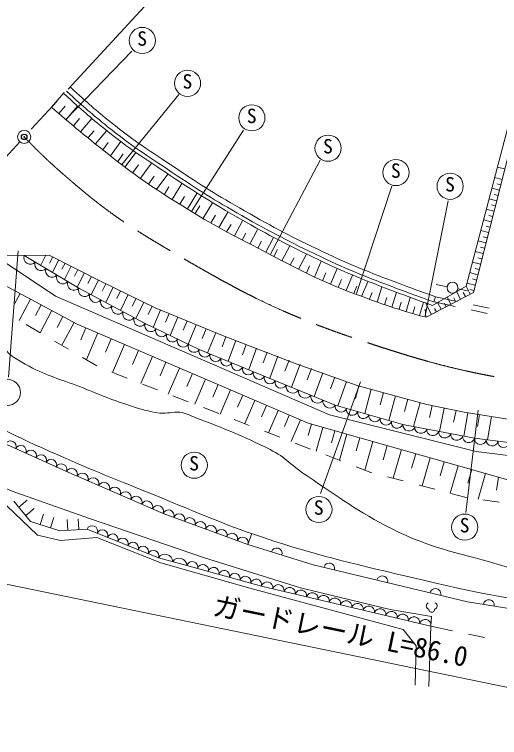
# Model space of a CAD drawing. Units: millimetres, scale not verified. Extents: x 40000 to 680000, y 20000 to 380000.
# Drawn here: x 78508 to 122916, y 262863 to 329118 of the extents above; entities that cross this region are included whole.
import ezdxf
from ezdxf.enums import TextEntityAlignment as Align

# ---------------------------------------------------------------- set-up
doc = ezdxf.new("R2010")
doc.units = ezdxf.units.MM
doc.header["$LTSCALE"] = 1000
doc.header["$PDMODE"] = 32
doc.header["$PDSIZE"] = 500
doc.linetypes.add('CHAIN', pattern=[18.5, 12, -1.5, 3.5, -1.5])
for name, color, linetype, lineweight in [('M-BGD', 7, 'Continuous', 13), ('M-BMK', 2, 'CHAIN', 13), ('M-BMK-SRVR', 3, 'Continuous', 13), ('M-STR-HTXT', 7, 'Continuous', 13)]:
    doc.layers.add(name, color=color, linetype=linetype, lineweight=lineweight)
doc.layers.add('M-OTRS', color=6, linetype='Continuous')
doc.styles.add('ＭＳ ゴシック', font='')
doc.styles.get('ＭＳ ゴシック').set_extended_font_data('MS Gothic')

msp = doc.modelspace()

# ---------------------------------------------------------------- linework, layer by layer
at = {"layer": 'M-BGD'}
for p, q in [((83234, 319534), (89245, 325750)), ((119848, 304216), (124712, 322762)), ((120525, 303646), (125359, 322719)), ((81906, 320616), (83056, 321970)), ((88333, 315380), (93553, 321770)), ((82574, 320049), (83141, 320717)), ((83242, 319482), (84291, 320717)), ((83899, 318923), (84458, 319581)), ((84557, 318365), (85593, 319584)), ((85235, 317806), (85795, 318466)), ((85920, 317255), (86954, 318473)), ((94751, 311139), (99478, 318501)), ((86600, 316711), (87095, 317380)), ((87285, 316166), (88247, 317468)), ((87963, 315652), (88469, 316336)), ((88648, 315146), (89628, 316473)), ((90044, 314115), (91067, 315500)), ((101959, 307163), (106502, 315757)), ((89346, 314630), (89862, 315329)), ((123393, 314964), (122712, 315137)), ((90766, 313582), (91298, 314303)), ((91487, 313049), (92552, 314492)), ((123148, 313995), (122459, 314169)), ((92940, 312156), (93820, 313618)), ((123025, 313510), (122680, 313597)), ((92209, 312596), (92649, 313327)), ((109834, 303555), (113051, 313374)), ((122902, 313025), (122205, 313202)), ((93647, 311730), (94072, 312437)), ((94354, 311305), (95205, 312719)), ((122656, 312056), (121951, 312235)), ((122779, 312541), (122431, 312629)), ((95063, 310878), (95491, 311587)), ((95773, 310450), (96627, 311870)), ((116115, 301515), (118208, 312047)), ((122533, 311571), (122181, 311661)), ((97205, 309607), (98054, 311017)), ((122410, 311087), (121697, 311267)), ((96485, 310022), (96914, 310734)), ((98661, 308820), (99399, 310214)), ((122165, 310117), (121444, 310300)), ((122288, 310602), (121931, 310692)), ((97933, 309208), (98335, 309876)), ((122042, 309633), (121681, 309724)), ((99364, 308451), (99696, 309079)), ((100068, 308085), (100769, 309409)), ((121919, 309148), (121190, 309333)), ((121796, 308663), (121432, 308756)), ((100789, 307706), (101127, 308346)), ((101509, 307326), (102228, 308685)), ((121673, 308179), (120936, 308365)), ((78856, 307465), (77952, 295879)), ((102248, 306936), (102596, 307593)), ((102988, 306547), (103716, 307924)), ((121551, 307694), (121182, 307787)), ((77503, 307021), (81682, 307074)), ((81380, 307071), (80908, 306145)), ((81682, 307074), (86438, 304648)), ((82008, 306908), (81720, 306344)), ((103749, 306153), (104103, 306820)), ((104514, 305765), (105254, 307163)), ((121428, 307209), (120683, 307398)), ((121305, 306725), (120932, 306819)), ((77208, 306693), (82257, 303297)), ((82572, 306620), (81997, 305492)), ((83136, 306332), (82849, 305768)), ((105982, 305055), (106590, 306522)), ((121182, 306240), (120429, 306431)), ((83701, 306044), (83085, 304838)), ((84304, 305737), (83996, 305134)), ((105241, 305407), (105521, 306083)), ((106707, 304724), (107005, 305443)), ((107436, 304405), (108037, 305854)), ((120936, 305270), (120175, 305463)), ((121059, 305755), (120683, 305851)), ((75889, 305228), (84245, 300745)), ((84907, 305429), (84249, 304140)), ((85551, 305100), (85222, 304456)), ((108150, 304107), (108446, 304820)), ((108867, 303819), (109456, 305238)), ((120813, 304786), (120433, 304882)), ((86196, 304771), (85521, 303449)), ((86438, 304648), (91381, 302249)), ((86861, 304443), (86537, 303775)), ((87529, 304118), (86857, 302733)), ((109577, 303546), (109857, 304221)), ((110290, 303280), (110851, 304632)), ((111711, 302762), (112129, 304164)), ((116782, 302465), (119848, 304216)), ((118120, 304168), (117129, 304371)), ((120238, 303495), (119852, 304230)), ((120691, 304301), (119921, 304496)), ((79031, 303542), (78523, 302596)), ((88222, 303782), (87886, 303090)), ((111004, 303018), (111262, 303638)), ((113069, 302298), (113478, 303669)), ((116187, 301368), (120525, 303646)), ((119352, 303030), (118988, 303725)), ((119102, 303980), (119990, 303797)), ((119795, 303263), (119602, 303630)), ((120568, 303816), (120183, 303914)), ((79977, 303034), (78927, 301076)), ((82257, 303297), (107361, 292425)), ((88914, 303446), (88215, 302006)), ((89635, 303097), (89285, 302376)), ((112388, 302525), (112587, 303190)), ((114364, 301912), (114746, 303192)), ((116896, 302779), (117068, 303248)), ((117068, 303248), (119024, 302830)), ((118467, 302565), (118119, 303228)), ((118910, 302798), (118727, 303145)), ((80957, 302509), (80431, 301530)), ((90355, 302747), (89628, 301249)), ((91104, 302383), (90741, 301634)), ((91381, 302249), (97706, 299632)), ((113716, 302105), (113910, 302752)), ((114975, 301730), (115157, 302340)), ((115586, 301547), (115947, 302758)), ((116696, 301635), (116143, 302688)), ((116896, 302779), (118852, 302359)), ((117139, 301868), (116973, 302184)), ((117582, 302100), (117250, 302732)), ((118024, 302333), (117850, 302664)), ((120490, 302516), (121957, 302202)), ((81936, 301984), (80849, 299958)), ((91866, 302048), (91203, 300447)), ((92667, 301717), (92336, 300916)), ((116162, 301376), (116112, 302109)), ((120319, 302045), (121785, 301730)), ((82949, 301440), (82406, 300427)), ((83962, 300897), (82838, 298801)), ((93468, 301386), (92770, 299698)), ((94312, 301036), (93963, 300193)), ((79564, 300705), (80860, 299951)), ((84245, 300745), (105399, 291658)), ((85043, 300403), (84573, 299310)), ((95155, 300687), (94420, 298909)), ((96044, 300319), (95677, 299430)), ((86136, 299933), (85087, 297492)), ((96933, 299951), (96176, 298122)), ((97851, 299578), (97508, 298650)), ((97706, 299632), (104303, 297112)), ((82157, 299197), (83453, 298442)), ((87356, 299409), (86832, 298188)), ((88577, 298884), (87475, 296319)), ((98779, 299235), (98080, 297342)), ((99726, 298886), (99376, 297939)), ((89860, 298333), (89309, 297051)), ((100672, 298536), (99949, 296578)), ((101651, 298174), (101290, 297195)), ((84750, 297688), (86046, 296934)), ((91142, 297783), (90080, 295310)), ((102631, 297813), (101882, 295787)), ((92378, 297251), (91847, 296015)), ((103644, 297439), (103269, 296426)), ((104657, 297064), (103882, 294968)), ((104303, 297112), (109973, 295101)), ((87420, 296340), (88819, 295798)), ((93615, 296720), (92591, 294337)), ((94806, 296209), (94294, 295017)), ((105705, 296677), (105317, 295629)), ((106753, 296290), (105952, 294122)), ((95998, 295697), (95011, 293400)), ((107837, 295890), (107436, 294805)), ((90218, 295257), (91616, 294715)), ((97146, 295203), (96653, 294055)), ((110182, 295468), (106513, 285223)), ((108921, 295489), (108101, 293269)), ((110033, 295084), (109721, 293943)), ((109973, 295101), (116255, 293386)), ((93015, 294173), (94414, 293631)), ((98295, 294710), (97344, 292496)), ((99402, 294235), (98926, 293128)), ((111175, 294773), (110570, 292557)), ((112282, 294470), (111980, 293363)), ((100509, 293759), (99592, 291625)), ((113390, 294168), (112777, 291921)), ((114514, 293861), (114207, 292738)), ((115637, 293555), (115039, 291362)), ((95813, 293089), (97211, 292547)), ((101576, 293301), (101117, 292234)), ((116255, 293386), (119671, 292684)), ((116741, 293286), (116512, 292173)), ((117854, 293057), (117411, 290904)), ((120952, 292870), (119818, 283494)), ((102643, 292842), (101759, 290786)), ((103671, 292401), (103229, 291372)), ((107361, 292425), (120765, 289059)), ((118931, 292836), (118709, 291759)), ((120010, 292628), (119657, 290469)), ((119671, 292684), (126190, 291617)), ((121090, 292452), (120913, 291372)), ((122169, 292275), (121818, 290129)), ((98610, 292006), (100009, 291464)), ((104699, 291959), (103848, 289977)), ((105399, 291658), (123894, 286423)), ((105704, 291572), (105411, 290534)), ((101408, 290922), (102806, 290380)), ((106742, 291278), (106124, 289095)), ((107834, 290969), (107525, 289877)), ((108926, 290660), (108250, 288271)), ((110120, 290322), (109782, 289128)), ((104205, 289838), (105604, 289296)), ((111314, 289984), (110575, 287371)), ((112621, 289614), (112251, 288307)), ((113928, 289244), (113185, 286620)), ((115240, 288873), (114869, 287560)), ((120765, 289059), (130264, 287896)), ((107002, 288755), (108401, 288213)), ((116552, 288501), (115825, 285931)), ((71382, 288184), (78626, 285328)), ((109800, 287671), (111132, 287155)), ((117837, 288138), (117474, 286852)), ((119122, 287774), (118410, 285257)), ((111132, 287155), (111201, 287137)), ((120381, 287418), (120025, 286159)), ((121639, 287061), (120973, 284707)), ((112652, 286756), (114103, 286375)), ((122816, 286728), (122637, 285518)), ((115554, 285994), (117004, 285613)), ((78626, 285328), (85475, 282904)), ((118455, 285233), (119855, 284865)), ((78909, 283983), (79683, 284616)), ((119855, 284865), (119907, 284858)), ((121393, 284648), (122878, 284438)), ((80601, 281401), (77766, 284139)), ((79542, 283209), (80316, 283842)), ((80846, 282383), (81157, 283333)), ((81797, 282072), (82108, 283022)), ((83407, 281842), (83340, 282840)), ((84405, 281909), (84338, 282907)), ((85475, 282904), (95909, 279326)), ((82733, 280917), (80601, 281401)), ((86053, 281207), (82733, 280917)), ((91900, 278866), (86053, 281207)), ((99885, 280546), (100242, 281545)), ((95909, 279326), (104689, 276586)), ((100042, 276540), (91900, 278866)), ((114108, 272760), (100042, 276540)), ((104689, 276586), (112900, 274589)), ((112900, 274589), (116680, 273959)), ((116680, 273959), (116640, 273065)), ((116640, 273065), (116434, 267526)), ((116640, 273065), (118596, 272649)), ((115271, 271269), (114108, 272760)), ((120063, 272338), (121531, 272026)), ((115198, 267671), (115271, 271269))]:
    msp.add_line(p, q, dxfattribs=at)
for points in [[(79409, 307045), (84395, 304052), (90479, 300793), (95422, 298430), (103382, 295159), (107880, 293333), (114058, 291552), (120637, 290280), (130203, 289062), (137558, 288636)], [(99885, 280546), (92127, 283401), (83259, 287227), (73054, 291858), (66519, 295030)], [(85158, 281960), (82654, 281791), (79989, 282663), (78462, 284529)], [(116640, 273065), (101117, 276745), (94301, 278617), (91685, 279327), (85158, 281960)], [(174115, 276712), (172747, 277111), (164437, 273958), (158287, 272813), (149569, 272049), (143171, 272128), (137073, 272548), (119994, 275306), (105855, 278692), (99885, 280546)]]:
    msp.add_lwpolyline(points, dxfattribs=at)
for centre, radius in [((90209, 326734), 1200), ((94353, 322809), 1200), ((100241, 319646), 1200), ((107220, 316866), 1200), ((113435, 314631), 1200), ((118396, 313377), 1200), ((118613, 304084), 500), ((77852, 294486), 1200), ((94966, 287817), 1200), ((106379, 283758), 1200), ((119732, 282141), 1200)]:
    msp.add_circle(centre, radius, dxfattribs=at)
for centre, radius, start, end in [((79953, 306821), 588, 157.65485, 320.39807), ((80950, 306223), 588, 157.65485, 320.39807), ((81948, 305624), 588, 157.65485, 320.39807), ((82945, 305026), 588, 157.65485, 320.39807), ((83942, 304427), 588, 157.65485, 320.39807), ((84941, 303852), 581, 159.80985, 323.82822), ((85954, 303308), 581, 159.80985, 323.82822), ((86968, 302765), 581, 159.80985, 323.82822), ((87982, 302222), 581, 159.80985, 323.82822), ((88996, 301679), 581, 159.80985, 323.82822), ((90010, 301136), 581, 159.80985, 323.82822), ((90994, 300602), 550, 159.68652, 329.22337), ((91983, 300129), 550, 159.68652, 329.22337), ((92972, 299657), 550, 159.68652, 329.22337), ((93960, 299184), 550, 159.68652, 329.22337), ((94949, 298712), 550, 159.68652, 329.22337), ((95934, 298262), 539, 161.83864, 333.48006), ((96929, 297853), 539, 161.83864, 333.48006), ((97924, 297444), 539, 161.83864, 333.48006), ((98919, 297036), 539, 161.83864, 333.48006), ((99914, 296627), 539, 161.83864, 333.48006), ((100909, 296218), 539, 161.83864, 333.48006), ((101904, 295809), 539, 161.83864, 333.48006), ((102899, 295400), 539, 161.83864, 333.48006), ((103988, 295040), 618, 168.92543, 326.8743), ((105113, 294584), 618, 168.92543, 326.8743), ((106237, 294127), 618, 168.92543, 326.8743), ((107362, 293671), 618, 168.92543, 326.8743), ((108405, 293220), 537, 167.88823, 339.95407), ((109435, 292923), 537, 167.88823, 339.95407), ((110464, 292626), 537, 167.88823, 339.95407), ((111494, 292330), 537, 167.88823, 339.95407), ((112524, 292033), 537, 167.88823, 339.95407), ((113554, 291736), 537, 167.88823, 339.95407), ((114618, 291506), 562, 175.37089, 342.74067), ((115715, 291294), 562, 175.37089, 342.74067), ((116811, 291082), 562, 175.37089, 342.74067), ((117908, 290870), 562, 175.37089, 342.74067), ((119004, 290658), 562, 175.37089, 342.74067), ((120101, 290446), 562, 175.37089, 342.74067), ((121173, 290249), 537, 176.69298, 348.79804), ((78153, 289534), 510, 336.65295, 154.52579), ((79080, 289113), 510, 336.65295, 154.52579), ((122236, 290113), 537, 176.69298, 348.79804), ((123299, 289978), 537, 176.69298, 348.79804), ((80008, 288692), 510, 336.65295, 154.52579), ((80936, 288271), 510, 336.65295, 154.52579), ((81863, 287850), 510, 336.65295, 154.52579), ((82791, 287429), 510, 336.65295, 154.52579), ((83736, 286979), 538, 340.70951, 152.62435), ((84722, 286554), 538, 340.70951, 152.62435), ((85707, 286129), 538, 340.70951, 152.62435), ((86693, 285704), 538, 340.70951, 152.62435), ((87678, 285279), 538, 340.70951, 152.62435), ((88663, 284854), 538, 340.70951, 152.62435), ((89649, 284429), 538, 340.70951, 152.62435), ((90634, 284004), 538, 340.70951, 152.62435), ((91620, 283579), 538, 340.70951, 152.62435), ((92606, 283207), 517, 341.67352, 157.91547), ((93576, 282850), 517, 341.67352, 157.91547), ((94546, 282493), 517, 341.67352, 157.91547), ((85623, 281770), 503, 338.33325, 157.72202), ((95516, 282136), 517, 341.67352, 157.91547), ((96485, 281779), 517, 341.67352, 157.91547), ((86556, 281394), 503, 338.33325, 157.72202), ((97455, 281422), 517, 341.67352, 157.91547), ((87488, 281018), 503, 338.33325, 157.72202), ((88420, 280641), 503, 338.33325, 157.72202), ((98425, 281065), 517, 341.67352, 157.91547), ((99395, 280708), 517, 341.67352, 157.91547), ((89353, 280265), 503, 338.33325, 157.72202), ((90285, 279889), 503, 338.33325, 157.72202), ((91217, 279513), 503, 338.33325, 157.72202), ((92284, 278947), 710, 1.98546, 147.62405), ((102520, 279728), 500, 342.74949, 162.74949), ((93592, 278592), 710, 1.98546, 147.62405), ((94787, 278478), 505, 345.19069, 164.09232), ((95761, 278211), 505, 345.19069, 164.09232), ((96734, 277943), 505, 345.19069, 164.09232), ((107321, 278341), 500, 346.53119, 166.53119), ((97708, 277676), 505, 345.19069, 164.09232), ((98681, 277409), 505, 345.19069, 164.09232), ((99655, 277141), 505, 345.19069, 164.09232), ((112183, 277177), 500, 346.53119, 166.53119), ((100628, 276874), 505, 345.19069, 164.09232), ((101626, 276590), 533, 350.19128, 163.13458), ((102661, 276345), 533, 350.19128, 163.13458), ((103696, 276099), 533, 350.19128, 163.13458), ((104731, 275854), 533, 350.19128, 163.13458), ((117046, 276012), 500, 346.53119, 166.53119), ((105766, 275609), 533, 350.19128, 163.13458), ((106801, 275363), 533, 350.19128, 163.13458), ((107836, 275118), 533, 350.19128, 163.13458), ((108871, 274873), 533, 350.19128, 163.13458), ((109905, 274627), 533, 350.19128, 163.13458), ((116508, 274918), 299, 113.44836, 257.2818), ((116909, 274918), 299, 282.7182, 66.55164), ((121937, 274992), 500, 350.82573, 170.82573), ((110940, 274382), 533, 350.19128, 163.13458), ((111975, 274137), 533, 350.19128, 163.13458), ((113010, 273891), 533, 350.19128, 163.13458), ((116708, 274609), 267, 176.52859, 3.47141), ((114045, 273646), 533, 350.19128, 163.13458), ((115080, 273401), 533, 350.19128, 163.13458), ((116115, 273155), 533, 350.19128, 163.13458)]:
    msp.add_arc(centre, radius, start, end, dxfattribs=at)
for points, knots in [([(83278, 322096), (85006, 320499), (85525, 320055), (87038, 318834), (89243, 317054), (90605, 316220), (92959, 314643), (95391, 313015), (96781, 312138), (99324, 310688), (102079, 309116), (103657, 308291), (106520, 306926), (109185, 305655), (110736, 305063), (113498, 304018), (114819, 303518), (115254, 303351), (116896, 302779)], [0, 0, 0, 0, 1, 1, 1, 2, 2, 2, 3, 3, 3, 4, 4, 4, 5, 5, 5, 6, 6, 6, 6]), ([(83606, 322474), (85326, 320884), (85842, 320443), (87347, 319228), (89540, 317458), (90894, 316628), (93236, 315060), (95657, 313439), (97041, 312566), (99572, 311122), (102313, 309559), (103884, 308737), (106732, 307379), (109386, 306113), (110930, 305524), (113680, 304484), (114997, 303986), (115431, 303819), (117068, 303248)], [0, 0, 0, 0, 1, 1, 1, 2, 2, 2, 3, 3, 3, 4, 4, 4, 5, 5, 5, 6, 6, 6, 6]), ([(83059, 321844), (84793, 320241), (85314, 319797), (86832, 318571), (89044, 316785), (90411, 315947), (92774, 314365), (95214, 312731), (96608, 311852), (99158, 310398), (101922, 308821), (103506, 307993), (106378, 306623), (109051, 305348), (110607, 304755), (113376, 303707), (114701, 303206), (115137, 303038), (116782, 302465)], [0, 0, 0, 0, 1, 1, 1, 2, 2, 2, 3, 3, 3, 4, 4, 4, 5, 5, 5, 6, 6, 6, 6]), ([(81901, 320620), (83738, 319014), (84260, 318588), (85816, 317339), (88340, 315315), (89768, 314182), (92498, 312446), (95145, 310763), (96656, 309856), (99440, 308412), (103491, 306311), (105710, 304975), (109990, 303391), (112378, 302508), (113247, 302196), (116187, 301368)], [0, 0, 0, 0, 1, 1, 1, 2, 2, 2, 3, 3, 3, 4, 4, 4, 5, 5, 5, 5]), ([(75439, 304728), (75633, 303456), (75719, 303043), (76028, 301995), (76437, 300604), (76504, 299650), (77481, 298579), (78250, 297737), (78852, 297422), (79856, 296882), (81564, 295965), (82651, 295726), (84457, 295019), (86239, 294322), (87217, 293871), (89039, 293287), (90107, 292945), (90714, 292740), (91826, 292596), (92530, 292505), (92938, 292753), (93643, 292669), (94249, 292597), (94550, 292376), (95121, 292160), (97819, 291142), (99325, 290539), (101906, 289252), (103362, 288526), (103937, 287726), (105294, 286828), (108284, 284847), (109885, 283586), (113090, 281975), (116622, 280200), (118892, 279870), (122686, 278759), (126818, 277548), (129097, 276614), (133358, 275992), (135972, 275610), (137483, 275591), (140118, 275774), (142398, 275931), (143725, 276116), (145843, 276973), (147865, 277792), (148752, 278746), (150532, 280008), (152399, 281332), (153345, 282208), (155184, 283570), (156731, 284715), (157454, 285604), (159182, 286451), (160265, 286981), (160969, 287041), (162135, 287347), (163420, 287684), (164176, 287709), (165481, 287959), (166038, 288065), (166214, 288099), (166906, 288235)], [0, 0, 0, 0, 1, 1, 1, 2, 2, 2, 3, 3, 3, 4, 4, 4, 5, 5, 5, 6, 6, 6, 7, 7, 7, 8, 8, 8, 9, 9, 9, 10, 10, 10, 11, 11, 11, 12, 12, 12, 13, 13, 13, 14, 14, 14, 15, 15, 15, 16, 16, 16, 17, 17, 17, 18, 18, 18, 19, 19, 19, 20, 20, 20, 21, 21, 21, 21]), ([(67343, 295770), (69900, 294613), (70546, 294316), (72596, 293377), (76762, 291468), (79026, 290245), (83231, 288424), (86304, 287093), (88051, 286407), (91155, 285153), (94793, 283682), (96785, 282733), (100496, 281457), (105447, 279755), (108318, 279085), (113411, 277871), (120192, 276255), (124034, 275389), (130967, 274657), (140376, 273664), (145724, 273020), (155168, 273600), (159442, 273863), (161885, 274185), (165972, 275463), (168750, 276332), (169816, 276742), (172902, 278201)], [0, 0, 0, 0, 1, 1, 1, 2, 2, 2, 3, 3, 3, 4, 4, 4, 5, 5, 5, 6, 6, 6, 7, 7, 7, 8, 8, 8, 9, 9, 9, 9])]:
    msp.add_open_spline(points, degree=3, knots=knots, dxfattribs=at)
at = {"layer": 'M-BMK'}
msp.add_line((58374, 295042), (106132, 346964), dxfattribs=at)
msp.add_open_spline([(79396, 317897), (81391, 315842), (82066, 315261), (83887, 313693), (87516, 310569), (89857, 309167), (93992, 306751), (100079, 303193), (103695, 301422), (110384, 299191), (116401, 297184), (119880, 296253), (126154, 295320), (133202, 294272), (137252, 293792), (144364, 294230), (151611, 294676), (155589, 295773), (162739, 297037), (166100, 297632), (167953, 298125), (171297, 298813), (173497, 299265), (174705, 299664), (176932, 299963), (180331, 300420), (182268, 300745), (185692, 300545), (191028, 300232), (194107, 299978), (199204, 298364), (204039, 296833), (206510, 295264), (210898, 292721), (213546, 291187), (214638, 289703), (217331, 288251), (220583, 286498), (222518, 285666), (226055, 284598), (230430, 283277), (232998, 282755), (237558, 282458), (241704, 282187), (244069, 282255), (248190, 282785), (252830, 283381), (255318, 284359), (259871, 285435), (264731, 286582), (267420, 287367), (272287, 288486), (276776, 289518), (279287, 290137), (283829, 290899), (290712, 292053), (294608, 292459), (301549, 293188), (309848, 294060), (314510, 294447), (322839, 294981), (330043, 295443), (334091, 295458), (341307, 295656), (351558, 295936), (357304, 295865), (367558, 295995), (372664, 296059), (375524, 296115), (380630, 296153), (390449, 296225), (395952, 296395), (405768, 296153), (414490, 295938), (419362, 295419), (428058, 294717), (438711, 293858), (444633, 292894), (455264, 291793), (459623, 291341), (462063, 291063), (466428, 290665), (473659, 290006), (477716, 289715), (484950, 289094), (491946, 288493), (495859, 288081), (502860, 287537), (508414, 287105), (511536, 287005), (517090, 286555), (523358, 286048), (526886, 285869), (533119, 285029), (539079, 284225), (542440, 283810), (548302, 282466), (552160, 281582), (554348, 281108), (558061, 279740), (560810, 278728), (561790, 278311), (564960, 276800)], degree=3, knots=[0, 0, 0, 0, 1, 1, 1, 2, 2, 2, 3, 3, 3, 4, 4, 4, 5, 5, 5, 6, 6, 6, 7, 7, 7, 8, 8, 8, 9, 9, 9, 10, 10, 10, 11, 11, 11, 12, 12, 12, 13, 13, 13, 14, 14, 14, 15, 15, 15, 16, 16, 16, 17, 17, 17, 18, 18, 18, 19, 19, 19, 20, 20, 20, 21, 21, 21, 22, 22, 22, 23, 23, 23, 24, 24, 24, 25, 25, 25, 26, 26, 26, 27, 27, 27, 28, 28, 28, 29, 29, 29, 30, 30, 30, 31, 31, 31, 32, 32, 32, 33, 33, 33, 34, 34, 34, 34], dxfattribs=at)
at = {"layer": 'M-BMK-SRVR'}
msp.add_circle((79396, 317897), 600, dxfattribs=at)
at = {"layer": 'M-OTRS'}
msp.add_point((79396, 317897), dxfattribs=at)
at = {"layer": 'M-STR-HTXT'}
msp.add_line((69970, 278524), (145954, 262863), dxfattribs=at)

# ---------------------------------------------------------------- texts
at = {"layer": 'M-BGD', "style": 'ＭＳ ゴシック'}
for p in [(89745, 327571), (93889, 323646), (99777, 320484), (106756, 317703), (112971, 315468), (117932, 314214), (94502, 288654), (105915, 284595), (119268, 282979)]:
    msp.add_text('S', height=1320, dxfattribs=at).set_placement(p, align=Align.TOP_LEFT)
at = {"layer": 'M-STR-HTXT', "style": 'ＭＳ ゴシック'}
msp.add_text('ガードレール L=86.0', height=1833, rotation=348.354, dxfattribs=at).set_placement((108063, 271183), align=Align.BOTTOM_CENTER)

doc.saveas('drawing.dxf')
